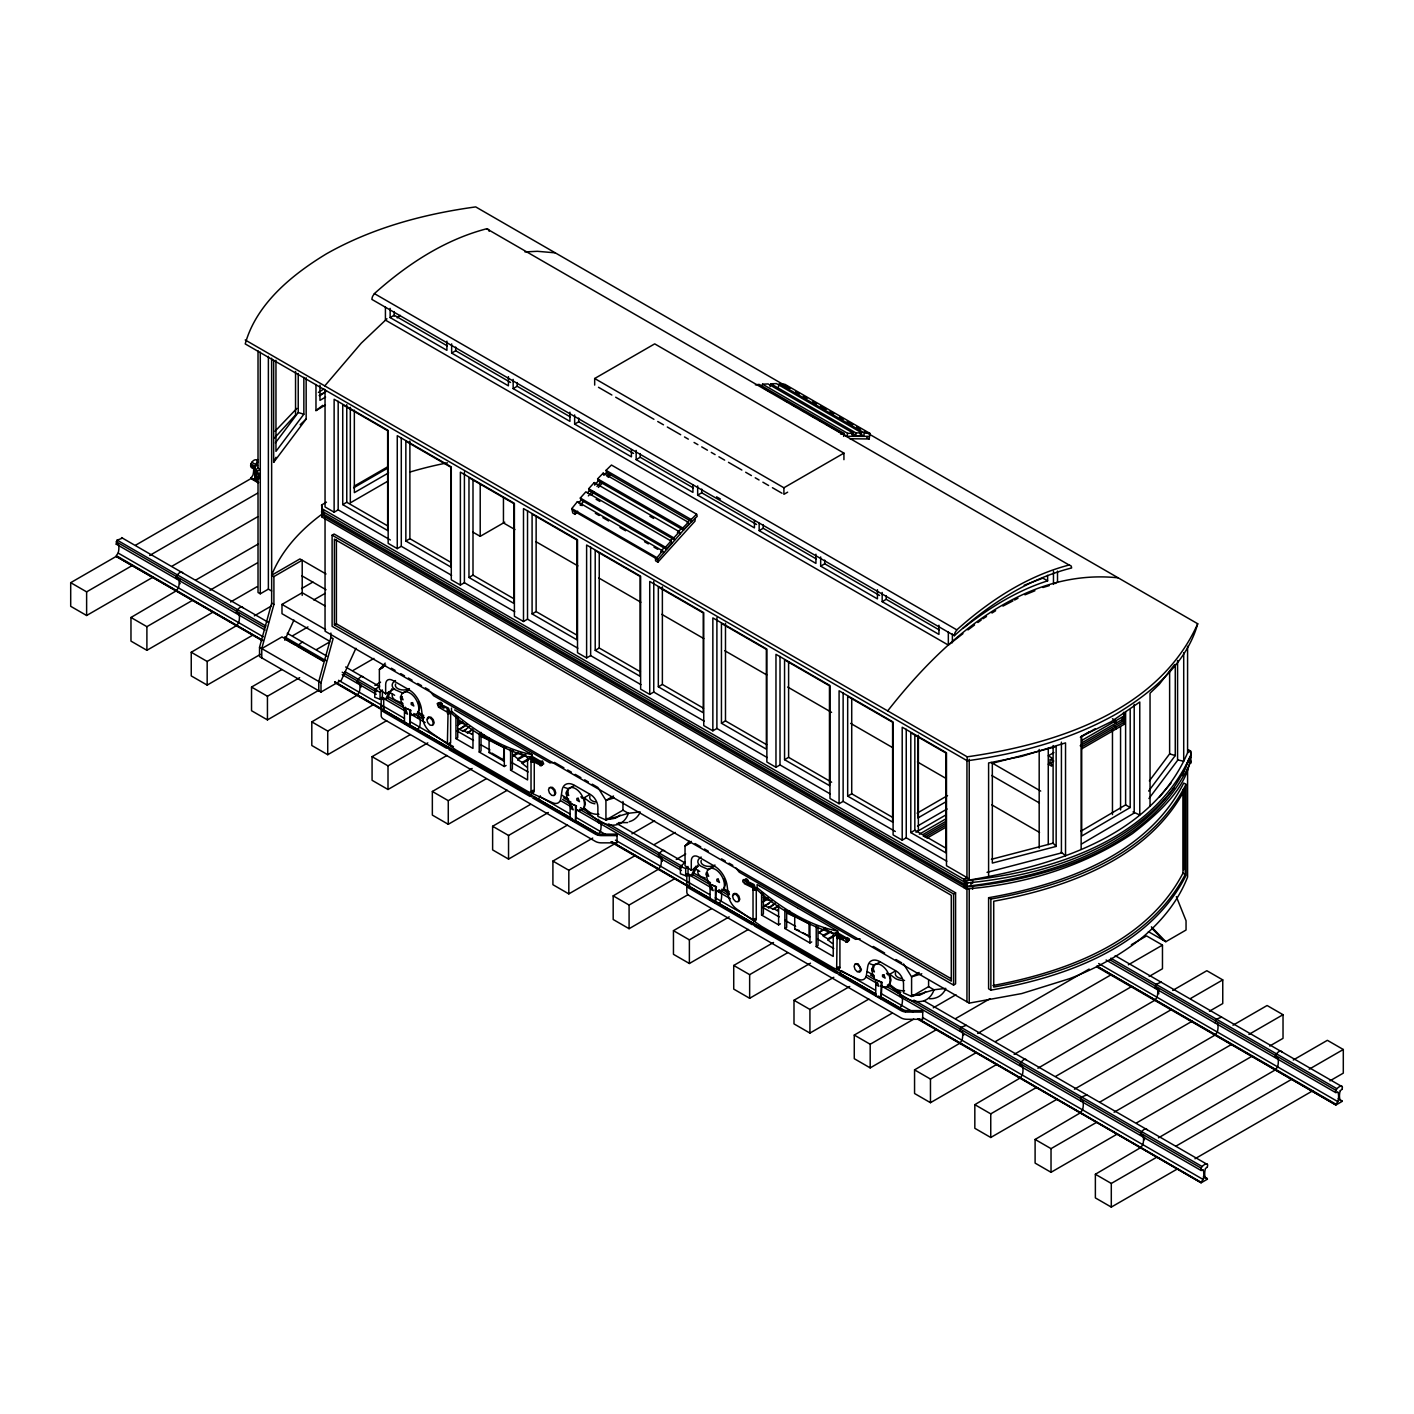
<?xml version="1.0" encoding="UTF-8"?>
<svg xmlns="http://www.w3.org/2000/svg" width="1414" height="1414" viewBox="0 0 1414 1414"><rect width="100%" height="100%" fill="white"/><g stroke="black" fill="none" stroke-linecap="round" stroke-linejoin="round"><path stroke-width="1.5" d="M265.107 630.114L116.195 544.125L116.885 540.289L122.452 538.115M254.838 468.564C245.824 468.688 253.513 457.005 257.207 460.31M1202.961 1169.926C1195.555 1170.898 1209.571 1158.225 1207.397 1166.886M1337.715 1092.121C1330.344 1093.128 1344.272 1080.437 1342.169 1089.027M843.628 436.413L844.282 433.55L759.124 384.378L755.412 384.855M1205.382 1168.724L1205.205 1169.431A17.039 9.845 -60 0 0 1205.435 1178.109L1207.309 1178.516M1340.154 1090.919L1339.977 1091.626A17.039 9.845 -60 0 0 1340.207 1100.304L1342.063 1100.711M761.757 387.083L762.517 384.201L768.067 383.936L853.225 433.091L852.465 435.972M853.225 433.091L847.675 433.373L846.915 436.237L843.115 434.063M567.438 793.289L568.64 788.818L574.349 785.512M873.481 968.254L874.276 965.267L879.985 961.98M770.082 386.676L770.86 383.795L776.427 383.601L861.586 432.772L860.808 435.636L855.24 435.83L851.458 433.656M855.24 435.83L856.018 432.967L861.586 432.772M355.921 648.266L341.216 680.399L320.996 692.065L259.54 656.591L259.54 647.294L271.665 603.142L271.629 358.202M261.767 657.881L261.767 648.584L273.909 604.432L273.909 576.576L302.207 560.227L302.207 595.418M330.894 633.048L330.894 637.343L318.769 681.495L318.769 690.774M320.996 692.065L320.996 682.785L333.121 638.633L330.894 637.343M778.425 386.711L779.344 383.848L784.911 384.308L870.07 433.479L869.15 438.976L849.867 438.729M870.07 433.479L864.502 433.002L863.583 435.883L859.8 433.691M598.582 819.36L598.405 822.577M176.52 590.522L178.429 587.871A17.039 9.845 -60 0 0 178.659 578.927M258.497 482.457L251.003 477.914L252.912 475.263A17.039 9.845 -60 0 0 253.141 466.32L252.982 465.86M236.792 625.324L238.701 622.655A17.039 9.845 -60 0 0 239.107 614.401M357.335 694.91L359.262 692.259A17.039 9.845 -60 0 0 359.669 684.005M417.607 729.712L419.534 727.061A17.039 9.845 -60 0 0 419.94 718.807M538.168 799.317L540.077 796.665A17.039 9.845 -60 0 0 540.307 795.764M598.44 834.119L600.349 831.45A17.039 9.845 -60 0 0 600.579 822.524L600.42 822.064M658.712 868.903L660.638 866.252A17.039 9.845 -60 0 0 660.851 857.326M718.984 903.705L720.91 901.054A17.039 9.845 -60 0 0 721.317 892.8M899.817 1008.111L901.725 1005.46A17.039 9.845 -60 0 0 901.955 996.516L901.796 996.057M960.088 1042.913L961.997 1040.262A17.039 9.845 -60 0 0 962.227 1031.319M1020.36 1077.715L1022.287 1075.047A17.039 9.845 -60 0 0 1022.693 1066.792M1080.649 1112.5L1082.558 1109.849A17.039 9.845 -60 0 0 1082.788 1100.905M1155.132 999.91L1157.041 997.241A17.039 9.845 -60 0 0 1157.447 988.987M1140.921 1147.302L1142.83 1144.651A17.039 9.845 -60 0 0 1143.237 1136.396M1215.404 1034.695L1217.313 1032.043A17.039 9.845 -60 0 0 1217.542 1023.1M1201.193 1182.104L1203.102 1179.453A17.039 9.845 -60 0 0 1203.332 1170.509L1203.173 1170.067M1275.675 1069.497L1277.602 1066.845A17.039 9.845 -60 0 0 1278.009 1058.591M427.753 719.054L428.689 716.986L430.97 717.198L433.232 719.602L434.169 722.766L433.232 724.834M554.836 795.057L555.773 792.971L554.836 789.807L552.574 787.421L550.311 787.191M733.389 895.522L734.326 893.436L736.606 893.666L738.868 896.052L739.805 899.216L738.868 901.301M284.744 640.171L293.935 620.092M260.282 477.914L257.26 479.664L254.98 478.356L254.608 472.665L254.98 476.394L257.26 477.702L258.762 476.818L258.762 472.877L257.26 473.761L254.98 472.435L254.608 468.723L257.702 459.515M254.608 468.723L257.702 461.971M273.662 360.27L273.662 462.343L275.977 457.288M1187.583 646.251L1187.583 752.796C1150.766 838.502 1049.807 866.446 966.186 880.604L966.186 883.061C1042.613 875.814 1125.102 849.991 1174.451 787.527M1188.343 749.72L1190.606 751.046L1190.995 754.758C1153.347 840.004 1051.857 872.067 966.186 880.604L322.003 508.687L321.632 504.957L326.475 502.164M1182.21 775.614L1189.103 758.311M1190.995 754.758C1157.659 843.009 1053.571 876.026 967.706 886.136L323.523 514.201L323.329 512.345M1190.995 761.156C1153.347 846.403 1051.857 878.465 966.186 887.002L322.003 515.085L321.632 511.355L322.003 517.047L966.186 888.964C1024.743 884.351 1083.531 866.464 1132.596 833.518C1156.475 814.941 1186.947 788.977 1190.606 757.427L1190.995 763.118M1185.993 784.363C1149.653 856.248 1065.449 885.977 990.878 899.039L988.598 897.713L988.598 988.828L990.878 990.136C1065.449 977.092 1149.653 947.345 1185.993 875.478L1185.993 784.363L1183.712 783.056C1147.373 854.94 1063.169 884.669 988.598 897.713M1182.952 789.525L1182.952 873.18C1146.754 942.608 1065.555 971.984 992.946 985.54M1185.232 874.488C1148.734 944.358 1066.845 973.751 993.724 987.078L993.724 901.231C1066.845 887.886 1148.734 858.51 1185.232 788.641L1185.232 874.488L1182.952 873.18M447.39 743.234L448.079 711.649M448.326 711.808L448.768 712.709M449.917 712.037L447.743 713.416L449.935 713.752L449.352 712.479M447.814 712.532L450.624 712.974L447.39 713.469M450.271 742.792L448.097 744.153L449.67 744.4L449.245 743.481M531.717 759.937L532.3 761.209L533.909 760.272M531.028 761.757L534.262 761.262L534.262 791.027L532.212 792.211L531.028 791.522L531.028 761.757L533.078 760.573M531.717 760.979L532.3 762.252M533.325 760.856L532.884 759.954M531.028 791.522L533.078 790.338M531.381 791.469L532.99 790.532M531.982 791.911L533.325 792.688L532.884 791.769M755.076 918.499L753.026 919.701L753.026 889.936L753.715 888.116L755.924 888.452L753.379 888.84M753.715 889.141L755.571 890.219L754.988 888.946M755.571 888.505L753.733 888.787L754.899 888.116M753.45 888.999L756.278 889.424L753.026 889.936M753.98 920.09L754.404 921.009M755.323 920.868L754.899 919.948M837.353 936.404L837.954 937.676L839.562 936.74M839.474 968.413L836.664 967.989L837.106 937.288M837.618 936.545L839.209 936.793M837.353 937.429L837.954 938.702L839.562 937.782M836.664 967.989L837.106 967.052M837.353 968.236L839.209 969.297L839.916 967.476L839.916 937.712L836.664 938.224M837.618 968.378L838.962 969.156M839.562 967.529L837.954 968.466M864.378 431.305L1197.711 623.751C1186.593 663.802 1151.014 692.948 1116.459 713.858C1070.681 739.805 1019.087 753.697 967.211 760.767L245.223 343.92C256.341 303.869 291.92 274.723 326.457 253.813C372.236 227.866 423.829 213.991 475.705 206.904L789.949 388.337M1197.711 623.751C1158.349 711.578 1055.339 744.188 967.211 756.826L245.223 339.979M379.535 685.808L374.763 690.067L374.763 697.314L380.066 699.294L380.066 692.065L382.381 689.997L382.381 697.226L385.651 699.117L389.239 691.658M391.925 688.759L387.436 698.109L385.651 699.152M688.035 868.267L688.035 873.693L691.287 875.584L695.776 866.252M697.562 865.209L693.09 874.577L691.287 875.602M900.046 993.194L899.781 996.57L901.513 995.951M1174.592 664.58L1159.268 684.341L1150.042 693.178L1150.042 806.121M118.564 544.797A17.039 9.845 -60 0 1 118.157 553.068L116.284 555.614L263.128 640.63L116.195 556.409L261.908 640.524M1337.944 1092.262L1338.104 1092.704A17.039 9.845 -60 0 1 1337.874 1101.647L1336 1104.21L1096.787 966.098L1335.912 1104.988L1342.169 1101.382L1338.263 1098.519M275.394 442.918L298.23 412.517L298.23 373.455M303.851 377.326L303.851 414.214L275.96 451.384L275.96 360.27M273.662 462.343L306.166 419.021L306.166 377.75M1149.352 780.899L1169.625 753.874L1169.625 671.42M1148.645 791.062L1175.264 755.571L1175.264 664.456M1148.963 798.503L1177.579 760.379L1177.579 660.479M324.76 385.898L361.242 343.178L386.959 318.769M577.672 511.179L575.109 514.36L572.741 512.982L571.822 508.563L577.389 501.652L662.547 550.824L663.466 552.627M579.139 502.447L581.684 499.283M580.217 505.399L584.053 500.644M660.656 551.831L664.474 547.077M655.548 558.159L655.548 560.792L657.899 562.153L656.98 557.717L662.547 550.824M657.899 562.153L695.034 521.112L695.034 518.496M887.674 710.906C942.555 640.842 1022.41 567.721 1118.156 577.831M275.058 431.235L296.887 408.381M274.546 437.933L295.544 414.903L295.544 371.458M1159.268 797.284L1171.039 783.091M489.138 231.277A6.593 3.8 -60 0 0 488.431 229.457L486.681 228.768C444.261 239.814 406.755 264.648 374.392 293.599L372.642 296.321A6.54 3.782 -60 0 0 371.917 299.432L954.344 635.699C988.015 605.263 1027.13 579.157 1071.6 567.986A6.593 3.8 -60 0 0 1070.875 565.724L1069.108 565.017C1026.688 576.081 989.181 600.897 956.818 629.866L955.069 632.588A6.54 3.782 -60 0 0 954.344 635.699M580.306 498.046L585.873 491.825L671.031 540.979L671.809 542.958L666.241 549.18L581.083 500.026L580.306 498.046L665.464 547.218L666.241 549.18M665.464 547.218L671.031 540.979M385.191 663.113L379.376 669.564L379.376 689.219L385.651 693.867L394.612 688.706M689.378 841.189L685.03 846.032L685.03 865.686L691.287 870.335L698.463 866.199M588.666 488.731L673.824 537.886L674.584 539.883L589.426 490.729L588.666 488.731L594.234 482.581L679.392 531.752L680.152 533.75M587.411 492.956L590.274 489.792M594.569 485.037L598.864 480.3M588.348 495.89L592.643 491.153M596.938 486.416L601.215 481.661M591.211 495.36L594.074 492.196M598.369 487.459L602.647 482.704M670.201 540.749L673.064 537.585M677.359 532.848L681.654 528.094M673.824 537.886L679.392 531.752M597.609 478.851L603.177 473.142L688.335 522.314L688.989 524.417L683.439 530.109L598.281 480.954L597.609 478.851L682.768 528.005L683.439 530.109M682.768 528.005L688.335 522.314M606.023 470.367L691.181 519.521L691.764 521.695L606.606 472.523L606.023 470.367L611.449 465.029L696.607 514.201L697.208 516.357L685.454 527.882L657.899 559.537L572.741 510.366M604.397 474.697L607.136 472.011M606.765 476.058L609.505 473.372M608.126 477.349L610.866 474.662M687.186 522.491L689.926 519.804M691.181 519.521L696.607 514.201M300.175 424.748L306.166 419.021M1207.238 1167.151L1205.541 1168.441M1342.045 1089.31L1340.313 1090.636M380.066 699.294L382.381 697.226M688.035 873.693L685.702 875.761L680.399 873.764L680.399 866.535L685.189 862.275M685.702 875.761L685.702 868.514L688.035 866.446M397.193 317.903L400.18 315.322M385.421 306.962L385.421 320.094L948.334 645.084L962.952 633.649M315.976 384.52L315.976 410.59L322.763 405.305M962.952 628.399C988.492 608.391 1016.525 590.752 1047.615 580.854L1047.615 575.339M967.936 629.937L974.564 624.988M977.887 622.514L981.21 620.039M385.651 664.916L379.376 669.564L383.159 667.39M691.287 841.383L685.03 846.032L690.686 842.762M318.415 392.42L323.841 388.974M320.024 395.549L323.647 393.233M982.871 618.802L986.512 616.504M991.974 613.04L995.633 610.724M319.122 395.549L326.581 391.165M325.573 397.069L319.971 400.356L319.971 385.174M315.976 410.59L325.379 405.058M1089.169 731.833L1081.71 736.217L1081.71 836.028L1130.193 807.518L1130.193 709.881M1080.862 831.22L1125.615 804.902L1125.615 711.613M1081.498 844.034L1134.205 813.032L1134.205 704.437M390.14 308.376L390.14 317.567L394.188 315.234L447.178 345.829M451.649 343.885L451.649 353.076L455.697 350.743L510.578 382.434M254.608 466.267L254.98 469.996L257.26 471.304L260.282 469.554L258.02 468.246L254.98 469.996L254.98 472.435L256.5 471.569L256.5 475.511L258.762 476.818M153.172 577.071L86.625 615.497L70.7 606.306L70.7 582.674L116.195 556.409M135.673 545.15L250.95 478.604L258.037 482.687M70.7 582.674L86.625 591.865L132.121 565.6M149.707 555.437L257.436 493.239M172.19 566.095L257.772 516.693M513.158 379.394L513.158 388.585L517.188 386.252L570.178 416.847M354.26 486.116L388.249 466.496M353.606 487.812L387.843 468.052M213.461 611.873L146.897 650.299L130.972 641.108L130.972 617.476L176.467 590.716M195.945 579.952L258.32 543.948M388.585 472.877L354.348 492.638L354.348 410.184M342.736 504.604L387.648 530.533L387.648 430.722L342.736 404.793L342.736 504.604L346.766 502.27L387.949 526.043M325.043 389.522L325.043 506.937L334.128 512.186L338.176 509.853L390.335 539.971M387.242 481.52L350.318 502.854L350.318 407.285M130.972 617.476L146.897 626.667L192.392 600.402M209.979 590.239L257.224 562.966M594.675 385.085L594.675 378.51L654.7 343.867L843.928 453.116L843.928 459.674M332.113 535.181L334.128 534.015L955.581 892.8L955.581 983.914L953.566 985.081L332.113 626.296L332.113 535.181L953.566 893.966L955.581 892.8M230.57 601.993L257.189 586.616M258.02 478.798L258.02 592.501L260.282 593.809L268.377 589.143L271.629 591.017M574.65 414.903L574.65 424.094L578.697 421.761L633.578 453.434M260.423 654.364L207.169 685.101L191.244 675.91L191.244 652.261L236.739 625.501M254.343 615.85L271.347 606.023M301.589 588.56L312.918 582.02M329.48 641.125L281.987 613.694L281.987 604.414L302.207 592.731L325.008 605.899M405.853 541.032L450.766 566.979L450.766 467.168L405.853 441.239L405.853 541.032L409.883 538.699L451.066 562.472M334.128 512.186L334.128 399.243L388.161 430.439L388.161 543.365L397.263 548.632L401.293 546.299L451.596 575.321M191.244 652.261L207.169 661.452L252.664 635.204M313.731 599.943L325.061 593.403M261.767 648.584L281.987 636.919L323.788 661.045M292.751 635.699L307.952 626.915M472.93 532.159L480.212 536.348L504.763 522.19M334.393 624.97L951.286 981.139L951.286 895.292L334.393 539.123L334.393 624.97L336.408 623.804L951.392 978.859M636.159 450.412L636.159 459.603L640.206 457.27L693.196 487.865M318.786 690.262L267.44 719.903L251.533 710.712L251.533 687.063L281.846 669.564M316.506 649.556L329.727 641.921M468.971 577.478L513.883 603.407L513.883 503.614L468.971 477.667L468.971 577.478L473.001 575.144L514.183 598.917M251.533 687.063L267.44 696.254L299.662 677.659M397.263 548.632L397.263 435.689L451.278 466.885L451.278 579.811L460.381 585.06L464.411 582.727L514.714 611.767M353.023 670.483L373.932 658.411M697.668 485.921L697.668 495.112L701.715 492.779L756.578 524.453M386.676 720.663L327.73 754.705L311.805 745.496L311.805 721.865L357.3 695.105M374.887 685.437L380.56 682.167M311.805 721.865L327.73 731.056L373.208 704.791M532.088 613.923L577 639.853L577 540.06L532.088 514.113L532.088 613.923L536.136 611.59L577.301 635.363M460.381 585.06L460.381 472.135L514.396 503.313L514.396 616.257L523.498 621.506L527.528 619.173L577.831 648.213M408.681 689.873L402.972 693.16L395.496 689.891A11.4 6.575 0 0 1 395.496 680.576M594.675 378.51L783.904 487.777L843.928 453.116M404.457 707.725L410.732 710.305L409.83 726.513L404.457 723.42L404.457 707.725L410.732 710.305M787.651 492.178L783.904 494.334L783.904 487.777M404.457 723.42L405.358 722.908L530.586 795.163L410.131 725.276M442.158 703.783L440.638 706.222L442.158 703.783L440.991 702.334L439.825 702.44L439.825 703.995M440.638 704.667L439.471 703.218L437.191 703.553L438.57 707.141L440.85 706.487L443.943 708.273M759.159 523.268L759.159 530.621L763.207 528.288L816.196 558.884M438.57 707.141L447.531 712.303L449.811 711.666L448.432 708.096L438.075 703.041M446.948 755.465L388.002 789.489L372.076 780.298L372.076 756.667L409.989 734.785M458.631 723.597L462.219 721.529M457.376 725.364L462.219 722.572L465.206 724.286M372.076 756.667L388.002 765.858L427.806 742.88M458.631 729.801L466.691 724.109M595.206 650.369L640.118 676.299L640.118 576.488L595.206 550.559L595.206 650.369L599.253 648.019L640.418 671.809M460.239 728.864L466.691 725.152M523.498 621.506L523.498 508.58L577.513 539.759L577.513 652.702L586.616 657.952L590.645 655.619L640.949 684.659M466.337 729.5L463.103 731.356L469.554 726.602M455.944 715.837L455.944 738.585L457.729 737.56L457.729 716.88M470.809 731.038L467.592 732.912L472.417 729.076M484.242 734.661L481.025 736.517L489.969 740.653M506.088 746.857L504.303 747.9L479.222 733.424L479.222 752.036L481.025 750.993L481.025 732.381M489.085 738.073L489.085 752.548L489.969 752.036M504.303 760.308L503.402 760.82L504.303 745.832M820.668 556.939L820.668 566.13L824.716 563.797L879.596 595.471M507.219 790.267L448.273 824.291L432.348 815.1L432.348 791.469L472.152 768.491M510.401 751.612L513.618 749.756M518.09 752.336L513.264 755.129L517.736 758.752L525.796 754.104M513.264 756.172L518.09 753.379M479.222 752.036L504.303 766.512L506.088 765.469M517.736 758.752L517.736 759.795L525.796 755.129M432.348 791.469L448.273 800.66L486.186 778.778M517.736 759.795L522.208 762.376L528.659 758.646M510.578 749.455L510.578 770.135L512.363 769.092L512.363 750.481M522.208 762.376L522.208 763.401L528.659 759.689M658.323 686.797L703.235 712.744L703.235 612.934L658.323 587.004L658.323 686.797L662.371 684.464L703.536 708.237M531.169 760.591L541.509 765.646L540.13 762.058L529.773 757.02L529.773 758.876L532.406 761.015M586.616 657.952L586.616 545.009L640.63 576.205L640.63 689.131L649.733 694.398L653.763 692.047L704.066 721.087M539.848 761.952L542.534 760.962L543.701 763.967L541.014 764.956L542.181 764.85L541.014 761.846L539.848 761.952L539.848 763.507M540.13 765.769L542.41 765.115L541.014 761.545L532.071 756.384L530.674 756.508L530.674 758.346M567.491 825.051L508.545 859.093L492.62 849.902L492.62 826.271L530.533 804.372M882.177 592.448L882.177 601.639L886.225 599.306L939.196 629.902M492.62 826.271L508.545 835.462L548.349 812.484M570.125 803.382L576.382 805.962L575.498 822.17L570.125 819.059L570.125 803.382L576.382 805.962M598.9 814.323A11.4 6.575 0 0 1 589.815 812.414L584.141 808.101L585.343 803.629L584.141 797.761L589.85 794.474M721.44 723.243L766.353 749.173L766.353 649.38L721.44 623.433L721.44 723.243L725.488 720.91L766.653 744.683M649.733 694.398L649.733 581.454L703.748 612.633L703.748 725.576L712.85 730.826L716.898 728.493L767.183 757.533M570.125 819.059L571.009 818.547L598.387 834.808L578.061 823.072M613.499 796.011L605.934 800.377L605.934 820.014L628.329 813.297L640.188 811.936M585.078 809.002A43.604 25.169 60 0 0 628.382 813.297L622.955 810.204L605.934 820.014L597.875 816.408L597.875 807.094A10.128 5.85 60 0 0 590.716 794.686L574.597 785.389A17.816 10.287 60 0 0 562.047 790.391L560.828 798.468A13.221 7.636 60 0 1 552.574 802.728L527.581 791.327L455.944 749.968L430.97 732.523A13.221 7.636 60 0 1 422.698 718.719L421.478 709.227A17.816 10.287 60 0 0 408.929 689.732L392.809 680.434A10.128 5.85 60 0 0 385.651 684.57L385.651 693.867M635.381 855.47L568.817 893.895L552.909 884.704L552.909 861.073L592.713 838.078M1054.809 583.611L1057.513 582.055L1057.513 571.115M552.909 861.073L568.817 870.264L614.312 843.999M631.899 833.836L654.594 820.739M784.558 759.689L829.47 785.618L829.47 685.808L784.558 659.878L784.558 759.689L788.605 757.356L831.644 782.207M712.85 730.826L712.85 617.9L766.865 649.079L766.865 762.022L775.968 767.272L780.015 764.939L830.301 793.979M654.399 844.494L675.309 832.404M688.052 894.655L629.089 928.698L613.181 919.507L613.181 895.857L658.659 869.097M676.263 859.447L685.702 853.985M613.181 895.857L629.089 905.048L674.584 878.783M714.317 866.322L708.608 869.628L701.15 866.34A11.4 6.575 0 0 1 701.15 857.043M847.675 796.117L892.605 822.064L892.605 722.254L847.675 696.324L847.675 796.117L851.723 793.784L892.906 817.557M775.968 767.272L775.968 654.328L829.983 685.525L829.983 798.468L839.085 803.718L843.133 801.385L895.292 831.485M710.093 884.192L716.368 886.772L715.466 902.98L710.093 899.87L710.093 884.192L716.368 886.772M745.461 880.445L745.461 878.907L746.627 878.801L747.794 880.25L746.274 881.116L743.941 879.773M744.206 883.591L754.563 888.646L753.167 885.058L742.827 880.021L742.827 881.876L745.107 883.078M748.324 929.458L689.378 963.5L673.453 954.309L673.453 930.659L711.366 908.778M753.167 888.77L755.447 888.116L754.069 884.545L743.729 879.508M673.453 930.659L689.378 939.85L729.182 916.873M764.267 900.064L767.855 897.996M763.012 901.814L767.855 899.021L770.842 900.753M917.12 813.156L947.539 795.587M769.11 903.475L764.267 906.268L772.327 900.577M946.39 801.508L917.863 817.981L917.863 735.527M764.267 905.225L768.756 907.806L775.19 903.051M768.756 907.806L773.582 905.013M761.58 892.305L761.58 915.052L763.383 914.01L763.383 893.33M768.756 906.781L773.228 909.361L778.071 905.543M773.228 909.361L778.071 906.568M917.527 826.059L947.062 809.002M910.793 832.563L945.984 852.872L945.984 753.079L910.793 732.77L910.793 832.563L914.84 830.23L946.319 848.4M839.085 803.718L839.085 690.774L893.1 721.971L893.1 834.896L902.203 840.146L906.25 837.813L946.832 861.25M915.954 832.21L946.16 814.782M1053.943 752.548L1048.269 755.818L1051.68 757.78L1051.68 760.255L1049.983 759.265L1049.983 763.207L1051.68 764.179L1051.68 766.158L1048.269 764.179M1080.367 737.295L1095.143 728.758M919.365 834.189L945.789 818.918M1081.904 740.353L1123.971 716.05L1123.582 712.338L1123.971 718.506L1081.904 742.81M789.878 911.129L786.661 912.984L795.622 917.12M923.148 834.454L945.789 821.375M923.324 836.328L945.984 823.248M1049.983 763.207L1053.766 761.015M1080.19 745.761L1122.256 721.476L1122.256 717.534M925.021 837.318L945.789 825.316M1081.904 746.751L1123.971 722.448L1123.582 718.736L1123.971 724.428L1081.904 748.713M926.912 838.184L945.789 827.296M761.58 915.052L778.601 924.88L780.387 923.837M811.742 941.936L809.939 942.961L809.939 924.349L784.876 909.874L784.876 928.485L786.661 927.46L786.661 910.916M794.721 914.54L794.721 929.016L799.193 930.553M810.505 963.164L749.65 998.284L733.725 989.093L733.725 965.462L773.529 942.484M794.721 929.016L809.939 936.757L802.781 932.621M825.352 927.867L818.9 932.621L823.372 935.22L829.824 931.49M818.9 932.621L825.352 928.91M733.725 965.462L749.65 974.653L787.563 952.771M823.372 935.22L823.372 936.245L831.432 931.596M823.372 936.245L827.862 938.825L834.295 935.114M816.214 925.905L816.214 946.585L817.999 945.559L817.999 926.948M827.862 938.825L827.862 939.868L834.295 936.139M836.805 937.058L847.145 942.095L845.766 938.525L835.427 933.47L835.427 935.326L837.707 936.545M845.766 942.219L848.047 941.583L846.668 938.012L837.707 932.833L836.31 932.957L836.31 934.813M966.946 877.546L963.924 879.296L963.924 881.753L965.444 880.869L963.924 887.656M1187.583 752.796L1190.606 751.046L1190.995 757.215M868.868 999.062L809.922 1033.086L793.996 1023.895L793.996 1000.264L833.8 977.286M793.996 1000.264L809.922 1009.455L849.726 986.477M875.761 979.831L882.036 982.412L881.134 998.62L875.761 995.527L875.761 979.831L882.036 982.412M904.536 990.772A11.4 6.575 0 0 1 895.469 988.881L889.777 984.568L890.979 980.096L889.777 974.228L895.486 970.923M919.135 972.461L911.588 976.827L911.588 996.481L933.982 989.765L945.825 988.404M933.982 989.765L928.591 986.654L911.588 996.481L903.528 992.858L903.528 983.561A10.128 5.85 60 0 0 896.352 971.153L880.233 961.838A17.816 10.287 60 0 0 867.683 966.84L866.464 974.935A13.221 7.636 60 0 1 858.21 979.195L833.235 967.795L761.58 926.417L736.606 908.99A13.221 7.636 60 0 1 728.351 895.186L727.132 885.694A17.816 10.287 60 0 0 714.583 866.199L698.463 856.884A10.128 5.85 60 0 0 691.287 861.02L691.287 870.335M936.757 1029.463L870.193 1067.888L854.268 1058.697L854.268 1035.066L892.181 1013.166M854.268 1035.066L870.193 1044.257L913.798 1019.087M933.275 1007.829L955.952 994.731M955.776 1018.487L989.994 998.726M997.029 1064.265L930.465 1102.69L914.558 1093.499L914.558 1069.868L960.035 1043.108M977.64 1033.44L1089.134 969.067M1131.394 944.676L1146.56 935.909L1162.467 945.1L1162.467 968.749L1149.158 976.438M1148.398 931.649L1165.825 941.706L1186.046 930.023L1186.046 920.744L1176.342 896.635M914.558 1069.868L930.465 1079.059L975.96 1052.794M995.456 1041.535L1110.732 974.988M1128.354 964.808L1162.467 945.1M1014.138 1054.384L1132.048 986.318M1057.301 1099.067L990.754 1137.492L974.829 1128.301L974.829 1104.652L1020.325 1077.91M1037.911 1068.242L1155.079 1000.105M1172.719 990.419L1206.831 970.711L1222.756 979.902L1222.756 1003.551L1209.43 1011.222M974.829 1104.652L990.754 1113.861L1036.232 1087.596M1055.728 1076.337L1171.004 1009.79M1190.535 998.514L1222.756 979.902M1074.428 1089.187L1192.32 1021.12M1117.573 1133.869L1051.026 1172.294L1035.101 1163.103L1035.101 1139.454L1080.596 1112.694M1100.074 1101.948L1215.351 1034.889M1232.99 1025.221L1267.103 1005.513L1283.028 1014.704L1283.028 1038.353L1269.719 1046.024M1035.101 1139.454L1051.026 1148.645L1096.522 1122.38M1114.108 1112.235L1231.276 1044.575M1248.916 1034.412L1283.028 1014.704M1136.591 1122.893L1252.592 1055.905M1177.862 1168.671L1111.298 1207.096L1095.373 1197.905L1095.373 1174.256L1140.868 1147.496M1158.455 1137.846L1275.64 1069.691M1293.262 1060.005L1327.375 1040.315L1343.3 1049.506L1343.3 1073.138L1329.991 1080.826M1095.373 1174.256L1111.298 1183.447L1156.793 1157.182M1176.271 1145.941L1291.548 1079.377M1309.187 1069.196L1343.3 1049.506M1194.971 1158.773L1312.881 1090.707M917.545 1019.052L1201.14 1182.793L1207.397 1179.188L1203.491 1176.324M1002.915 606.111L1012.954 600.879M1014.616 600.013L1017.956 598.263M1024.213 585.219L1042.878 578.132L1047.615 580.854M1024.973 594.834L1034.924 590.769M251.056 466.408L252.717 465.754M116.284 544.213L117.945 543.559M178.217 578.361C172.384 579.97 180.656 568.835 182.724 572.917M238.489 613.163C232.691 614.471 240.946 603.866 242.996 607.72M359.05 682.75C353.2 684.411 361.471 673.205 363.539 677.306M419.322 717.552L417.572 718.135L418.509 714.105L424.147 717.358M598.493 822.595L600.137 821.958M660.426 856.76C654.576 858.386 662.848 847.216 664.916 851.316M719.054 892.199L720.698 891.562M1156.899 987.732L1155.132 988.404M1022.075 1065.555C1016.224 1067.199 1024.496 1056.011 1026.564 1060.111M1277.443 1057.336C1271.504 1059.068 1279.794 1047.774 1281.879 1051.91M1142.618 1135.159C1136.785 1136.768 1145.057 1125.615 1147.125 1129.715M614.083 797.938L605.934 800.377L597.875 787.457L592.219 784.169M921.769 973.786L911.588 976.827L903.528 963.906M1042.896 587.499L1049.241 585.626M991.426 859.305L1053.112 843.186L1056.152 846.42L992.328 863.088L992.328 763.295L1056.152 746.61L1056.152 846.42M987.043 872.35L1061.419 852.925L1061.419 742.156M448.574 743.923L450.2 743.676M754.21 920.373L756.278 919.188L756.278 889.424M325.043 517.489L325.043 631.192L969.226 1003.109L1021.721 993.565L1069.497 978.7A276.737 159.764 0 0 0 1145.287 934.937C1163.439 919.047 1178.816 899.675 1187.583 877.051L1187.583 767.714M840.57 434.027L844.282 433.55M552.962 762.553L549.975 762.888L433.568 695.688L430.21 691.411M860.083 938.825L855.611 939.356L739.204 872.138L735.846 867.878M718.948 892.181L718.948 889.724L728.351 895.168M1215.368 1023.17L1215.934 1019.388L1221.608 1017.108M1080.596 1100.976L1081.162 1097.193L1086.853 1094.913M447.531 712.303L448.91 712.179L447.531 708.608L438.57 703.43M848.188 940.522L849.337 940.434L849.337 938.878L847.021 937.535L845.501 938.401L847.817 939.744L847.817 941.3L846.668 941.406M524.965 251.922L537.373 251.303L555.242 252.841M851.635 434.522L855.77 434.328M845.731 436.307L869.15 436.343M618.395 822.665L627.692 822.577M381.179 706.664L383.707 706.664M451.473 708.096L451.473 713.257A226.558 130.795 0 0 0 526.697 756.684L532.071 756.684L532.071 754.616C502.129 748.854 474.768 730.649 451.473 711.189M617.052 835.603L601.427 835.603A8.555 4.949 0 0 1 595.382 834.154L532.512 797.867M759.795 886.101L757.109 884.545L757.109 889.724A226.558 130.795 0 0 0 832.333 933.152L837.707 933.152L837.707 931.084C807.765 925.322 780.404 907.116 757.109 887.656M922.706 1012.071L907.063 1012.071A8.555 4.949 0 0 1 901.018 1010.621L838.149 974.317M855.947 963.659L858.21 963.871L861.426 969.438L860.472 971.506L858.21 971.277M1177.827 759.954L1183.712 761.227L1183.712 652.632M298.23 412.517L303.851 414.214M1169.625 753.874L1175.264 755.571M564.451 787.439L568.64 788.818M870.105 963.888L874.276 965.267M705.374 878.094L701.15 876.68A11.4 6.575 0 0 1 698.198 870.335M374.763 690.067L380.066 692.065M680.399 866.535L685.702 868.514M1133.003 811.936L1139.772 814.959L1139.772 702.016L1111.104 721.759L1081.144 736.5L1081.144 849.425M1125.615 804.902L1130.193 807.518M795.675 391.643L799.493 393.852M803.311 396.044L807.129 398.253M812.856 401.558L816.673 403.768M820.491 405.959L826.218 409.265M830.036 411.474L833.836 413.683M839.562 416.989L843.38 419.18M847.198 421.39L852.925 424.695M856.743 426.904L860.56 429.096M779.344 383.848L864.502 433.002M866.782 437.615L869.15 438.976M770.86 383.795L856.018 432.967M762.517 384.201L847.675 433.373M763.648 388.178L771.213 392.544M784.452 400.197L788.234 402.371M792.034 404.563L795.817 406.737M801.491 410.025L805.273 412.216M809.055 414.39L814.729 417.678M818.529 419.852L822.312 422.044M826.094 424.235L839.333 431.871M486.681 228.768L1069.108 565.017M598.493 387.295L611.873 395.019M615.691 397.21L653.922 419.286M657.74 421.496L663.484 424.801M667.302 427.01L680.682 434.734M684.517 436.944L688.335 439.153M694.062 442.458L697.897 444.668M701.715 446.877L707.442 450.2M711.277 452.392L715.095 454.601M718.913 456.81L724.657 460.133M728.475 462.325L741.855 470.049M745.673 472.258L751.417 475.581M755.235 477.791L759.053 479.982M762.888 482.192L768.615 485.515M772.433 487.706L781.995 493.239M1112.465 718.754L1115.876 720.733L1115.876 723.19L1114.179 722.201M374.392 293.599L956.818 629.866M1114.179 726.142L1115.876 727.114L1115.876 729.094M716.58 496.844L720.38 499.036M390.14 317.567L446.912 350.336L446.912 341.145M451.649 353.076L508.421 385.845L508.421 376.654M513.158 388.585L569.93 421.354L569.93 412.163M574.65 424.094L631.422 456.863L631.422 449.511M636.159 459.603L692.931 492.372L692.931 485.02M697.668 495.112L754.44 527.882L754.44 520.529M759.159 530.621L815.931 563.391L815.931 554.2M820.668 566.13L877.44 598.9L877.44 589.709M882.177 601.639L938.949 634.409L938.949 625.218M649.874 516.269L653.657 518.443M596.107 499.266L599.889 501.44M582.091 505.646L577.389 501.652M595.347 513.3L599.129 515.491M602.912 517.665L608.586 520.953M619.933 527.51L625.624 530.78M644.537 541.703L648.319 543.895M654.01 547.165L657.793 549.357M571.822 508.563L656.98 557.717M991.108 762.429L1040.704 791.08M991.709 775.473L1039.414 802.993M514.908 529.543L503.455 522.933L503.455 497.64M535.888 541.65L577.866 565.883M598.847 578.008L640.825 602.223M661.805 614.348L703.783 638.58M724.763 650.687L766.724 674.92M787.722 687.045L831.591 712.373M850.662 723.385L892.641 747.617M917.439 761.934L946.054 778.46M991.85 804.884L1039.537 832.422M1115.186 955.67L1342.169 1086.694M251.886 462.307L257.542 465.559M1110.821 958.197L1336.849 1088.692M250.95 463.916L254.732 466.09M1109.884 959.806L1335.912 1090.318M1106.101 960.018L1336.018 1092.792M321.632 504.957L322.003 511.143L966.186 883.061M1098.66 963.535L1337.874 1101.647M251.056 477.808L258.55 482.227M1096.575 966.805L1335.912 1104.988M326.015 573.978L299.927 558.919L271.629 575.268A268.678 155.116 0 0 1 323.17 513.3M301.801 575.763L326.015 589.744M271.665 575.286L273.909 576.576M281.987 604.414L325.68 629.637M391.325 668.186L395.089 670.377M400.763 673.647L404.528 675.821M408.31 677.995L412.093 680.187M417.749 683.457L421.531 685.631M425.314 687.805L429.078 689.997M554.447 762.376L563.886 767.82M567.668 770.011L571.45 772.185M575.215 774.359L580.889 777.629M584.671 779.821L588.436 781.995M695.069 843.557L700.725 846.827M704.508 849.001L708.29 851.193M721.511 858.828L725.276 861.002M729.058 863.176L732.841 865.368M873.304 946.461L884.634 953.001M895.963 959.54L901.637 962.81M271.665 603.142L273.909 604.432M454.601 709.899L491.542 731.232M491.984 731.48L528.924 752.814M529.384 753.061L532.071 754.616M760.237 886.366L797.178 907.682M797.637 907.947L834.56 929.263M835.02 929.528L837.707 931.084M533.449 759.954L539.635 763.525M746.504 882.955L752.672 886.525M839.085 936.404L843.734 939.09M449.352 711.454L449.935 712.727L447.743 712.391M520.016 752.831L527.581 757.197L527.581 779.945L510.578 770.135M823.779 928.203L833.235 933.664L833.235 956.412L816.214 946.585M503.402 746.345L504.303 746.857M809.939 923.324L809.055 922.812L809.055 937.288M457.729 721.016L462.219 723.597L462.219 722.572M763.383 897.466L767.855 900.064L767.855 899.021M584.141 797.761L589.815 802.074A11.4 6.575 0 0 0 594.923 803.788M889.777 974.228L895.469 978.541A11.4 6.575 0 0 0 904.536 980.432M467.592 731.869L472.064 734.449L472.064 733.424M522.208 763.401L526.697 767.024M773.228 908.336L777.7 910.916L777.7 909.874M827.862 939.868L832.333 943.491M463.103 730.313L467.592 732.912M458.631 728.776L463.103 731.356M457.005 730.932L473.496 740.441M480.813 744.683L489.969 749.968M511.638 762.464L528.111 771.991M762.641 907.399L779.132 916.908M784.629 920.072L795.622 926.417M817.274 938.931L833.747 948.441M121.516 537.567L268.43 622.407M287.272 633.278L326.828 656.114M345.652 666.984L379.571 686.568M388.974 691.994L394.63 695.264M616.893 823.584L684.712 862.734M694.115 868.178L699.771 871.431M923.925 1000.847L1207.397 1164.5M491.772 753.061L502.518 759.265M489.085 752.548L503.402 760.82M402.972 703.5L395.496 700.23A11.4 6.575 0 0 1 392.544 693.867M423.705 715.466L418.473 712.462L419.675 707.99L418.473 702.122M561.676 795.128L568.64 799.157M729.341 891.934L724.127 888.911L725.311 884.439L724.127 878.571M867.312 971.595L874.276 975.607M117.132 540.113L265.938 626.013M284.762 636.883L326.21 660.815M345.051 671.685L377.061 690.173M388.373 696.695L403.432 705.409M563.532 797.832L571.079 802.18M580.5 807.624L589.903 813.068M608.745 823.938L682.202 866.358M693.514 872.88L710.464 882.654M721.759 889.194L729.288 893.542M870.564 975.094L874.329 977.268M887.515 984.886L900.7 992.504M913.886 1000.105L1202.077 1166.497M116.195 541.721L265.001 627.639M285.716 639.605L295.137 645.031M323.382 661.345L297.011 646.127L302.331 641.974L303.268 642.522M342.223 672.233L376.124 691.799M387.436 698.322L404.386 708.114M413.807 713.557L423.21 718.984M562.595 799.458L570.142 803.806M579.563 809.25L681.265 867.966M692.577 874.506L711.401 885.376M867.754 975.625L875.284 979.99A12.655 7.317 60 0 1 876.203 963.959A12.655 7.317 60 0 1 889.706 977.41A12.655 7.317 60 0 1 881.134 985.77M886.578 986.512L1201.14 1168.123M455.944 738.585L472.965 748.413L472.965 729.801M784.876 928.485L809.939 942.961M342.223 674.602L376.248 694.274M381.78 697.438L404.492 710.588M410.025 713.752L425.207 722.554M560.722 800.748L570.249 806.28M575.781 809.462L681.389 870.441M686.921 873.622L711.454 887.851M715.272 890.025L730.366 898.721M865.863 976.933L875.39 982.447M880.975 985.717L1201.264 1170.598M1203.632 1176.536L1207.397 1178.71M1203.703 1177.049L1207.397 1179.188M838.714 966.787L839.916 967.476M450.271 743.817L447.743 744.224L449.935 744.559L450.624 742.739L450.624 712.974M118.157 553.068L263.198 636.795M338.529 680.293L404.457 718.365M410.113 721.617L453.434 746.627M540.077 796.665L570.213 814.057M575.869 817.327L606.005 834.72M615.426 840.163L709.598 894.532M715.254 897.802L754.811 920.638M875.354 990.224L841.454 970.658L839.598 973.221L875.39 993.848M881.01 993.494L913.037 1011.982M922.458 1017.426L1203.102 1179.453M572.352 818.794L385.492 710.924A6.116 3.535 0 0 1 383.707 708.414M576.17 821.004L597.132 833.111A6.116 3.535 0 0 0 601.463 834.136L617.052 834.136L617.052 842.85L601.427 842.85A8.555 4.949 0 0 1 595.382 841.401L383.689 719.178A8.555 4.949 0 0 1 381.179 715.678L381.179 699.417L383.707 699.417L383.707 710.252M876.079 994.166L691.146 887.373A6.116 3.535 0 0 1 689.343 884.881M881.806 997.453L902.786 1009.561A6.116 3.535 0 0 0 907.099 1010.603L922.706 1010.603L922.706 1019.3L907.063 1019.3A8.555 4.949 0 0 1 901.018 1017.85L689.325 895.628A8.555 4.949 0 0 1 686.815 892.146L686.815 875.885L689.343 875.885L689.343 886.719M334.782 681.76L404.404 722.201L334.694 681.99M534.439 797.036L570.16 817.893L534.351 797.266M575.887 820.968L598.405 834.207M611.679 841.63L709.545 898.367M715.272 901.443L835.745 971.241M881.028 997.135L905.437 1011.47M918.693 1018.893L1201.14 1182.793M611.59 841.86L709.528 898.473M750.958 922.388L718.948 903.846L726.018 908.477M756.614 925.587L833.836 970.234M873.392 993.07L839.492 973.433L853.649 982.164M878.447 996.039L905.42 1011.558M918.605 1019.123L1201.14 1182.298M335.118 682.803L388.002 713.328M391.696 715.466L395.39 717.605M399.084 719.726L402.778 721.865M410.166 726.142L424.642 734.485M428.177 736.535L431.712 738.568M433.479 739.593L446.417 747.069M450.129 749.19L461.211 755.606M464.906 757.727L468.6 759.866M472.294 762.005L475.988 764.126M479.611 766.229L488.449 771.337M499.301 777.594L502.995 779.733M506.707 781.854L525.177 792.529M543.418 803.064L552.273 808.172M555.879 810.257L559.591 812.396M563.285 814.535L568.817 817.734M610.777 841.949L687.522 886.26M693.072 889.459L696.766 891.598M700.46 893.736L709.704 899.057M729.553 910.528L733.088 912.578M734.856 913.585L749.65 922.122M755.2 925.322L762.588 929.599M766.282 931.738L769.976 933.859M773.67 935.997L777.364 938.136M780.988 940.222L789.825 945.33M800.678 951.587L833.942 970.799M855.417 983.19L873.887 993.865M881.293 998.125L899.764 1008.306M446.541 748.236L383.689 711.931A8.555 4.949 0 0 1 381.179 708.449M448.874 749.579L530.179 796.524M752.177 924.685L689.325 888.399A8.555 4.949 0 0 1 686.815 884.899M754.51 926.029L835.833 972.973M259.54 647.294L320.996 682.785M1061.242 852.129L1065.537 855.806L1065.537 742.88L1021.721 756.366L988.598 762.959L988.598 875.885M1151.385 926.824L1165.825 941.706M1152.056 928.521L1163.598 940.416M886.507 973.221L887.815 974.847M580.871 796.754L582.161 798.38M438.305 704.879L439.471 706.311M594.234 482.581L594.994 484.578M1161.301 982.041L1155.768 984.462L1155.097 988.368M603.177 473.142L603.831 475.245M960.035 1031.319L960.742 1027.483L966.292 1025.309M1122.08 719.602L1122.256 721.476M256.305 473.655L254.98 478.356M1183.712 791.734L1183.712 869.822M1123.971 716.05L1123.971 718.506M1123.971 722.448L1123.971 724.428M1120.56 726.831L1120.56 809.922M1112.465 729.306L1112.465 814.588M1111.298 1183.447L1111.298 1207.096M1053.465 571.256L1053.465 584.389M1053.112 745.549L1053.112 843.186M1051.026 1148.645L1051.026 1172.294M1048.269 748.112L1048.269 844.582M1039.184 749.438L1039.184 848.1M990.878 899.039L990.878 990.136M990.754 1113.861L990.754 1137.492M972.638 880.834L972.638 883.273M972.638 887.214L972.638 889.194M970.941 882.301L970.941 886.242M969.226 759.265L969.226 878.854L946.479 865.722L946.479 752.778L902.203 727.22L902.203 840.146M969.226 889.406L969.226 1003.109M967.706 882.177L966.186 888.982M967.211 756.826L967.211 760.767M966.946 760.131L966.946 878.801M966.946 888.098L966.946 1001.801M953.566 893.966L953.566 985.081M952.382 634.002L952.382 642.751M948.334 631.952L948.334 645.084M930.465 1079.059L930.465 1102.69M928.591 980.114L928.591 986.654M918.375 735.262L918.375 830.813M914.84 734.767L914.84 830.23M906.25 729.235L906.25 837.813M886.225 595.63L886.225 599.306M881.134 982.942L881.134 998.62M870.193 1044.257L870.193 1067.888M851.723 698.322L851.723 793.784M843.133 692.789L843.133 801.385M824.716 560.121L824.716 563.797M809.922 1009.455L809.922 1033.086M788.605 661.893L788.605 757.356M780.015 656.343L780.015 764.939M778.601 906.268L778.601 924.88M763.207 524.612L763.207 528.288M749.65 974.653L749.65 998.284M747.794 880.25L747.794 881.788M725.488 623.274L725.488 720.91M716.898 617.724L716.898 728.493M715.466 887.285L715.466 902.98M701.715 489.103L701.715 492.779M689.378 939.85L689.378 963.5M662.371 586.828L662.371 684.464M653.763 581.295L653.763 692.047M640.206 453.594L640.206 457.27M629.089 905.048L629.089 928.698M622.955 801.473L622.955 810.204M599.253 552.556L599.253 648.019M590.645 547.024L590.645 655.619M578.697 418.084L578.697 421.761M575.498 806.475L575.498 822.17M575.109 511.727L575.109 514.36M568.817 870.264L568.817 893.895M536.136 516.128L536.136 611.59M527.528 510.578L527.528 619.173M517.188 382.575L517.188 386.252M508.545 835.462L508.545 859.093M504.303 747.9L504.303 766.512M480.212 483.729L480.212 536.348M473.001 479.682L473.001 575.144M464.411 471.976L464.411 582.727M455.697 347.066L455.697 350.743M448.273 800.66L448.273 824.291M409.883 441.062L409.883 538.699M409.83 710.835L409.83 726.513M405.358 707.212L405.358 711.136M401.293 437.704L401.293 546.299M394.188 311.557L394.188 316.1M388.002 765.858L388.002 789.489M346.766 404.634L346.766 502.27M338.176 401.258L338.176 509.853M336.408 540.166L336.408 623.804M327.73 731.056L327.73 754.705M323.523 510.26L323.523 514.201M322.003 508.687L322.003 511.143M322.003 515.085L322.003 517.047M268.377 356.328L268.377 589.143M267.44 696.254L267.44 719.903M260.282 352.139L260.282 593.809M258.02 350.831L258.02 468.246M257.26 471.304L257.26 473.761M257.26 477.702L257.26 479.664M207.169 661.452L207.169 685.101M146.897 626.667L146.897 650.299M86.625 591.865L86.625 615.497M409.653 472.135A268.678 155.116 0 0 1 447.443 462.838M706.647 872.915A12.655 7.317 60 0 1 716.491 870.105A12.655 7.317 60 0 1 724.41 885.553A12.655 7.317 60 0 1 715.466 890.131M710.995 886.154A12.655 7.317 60 0 1 706.523 874.612M715.024 865.05A8.237 4.755 0 0 1 705.091 865.81A8.237 4.755 0 0 1 701.256 860.472M901.39 978.47A8.237 4.755 0 0 1 895.575 972.655M729.518 894.532A43.604 25.169 60 0 1 725.046 889.813M920.832 994.325A36.658 21.157 60 0 1 917.368 994.767M934.018 989.747A43.604 25.169 60 0 1 889.282 983.737M925.675 991.532A36.658 21.157 60 0 1 912.719 994.908M945.418 989.5A47.104 27.202 60 0 1 929.44 998.726M401.01 696.466A12.655 7.317 60 0 1 410.855 693.655A12.655 7.317 60 0 1 418.774 709.086A12.655 7.317 60 0 1 409.83 713.663M405.358 709.704A12.655 7.317 60 0 1 400.869 698.163M409.388 688.6A8.237 4.755 0 0 1 399.437 689.343A8.237 4.755 0 0 1 395.602 684.005M566.678 792.105A12.655 7.317 60 0 1 576.523 789.295A12.655 7.317 60 0 1 584.442 804.725A12.655 7.317 60 0 1 575.498 809.321M571.009 805.344A12.655 7.317 60 0 1 566.537 793.802M595.754 802.021A8.237 4.755 0 0 1 589.938 796.188M423.882 718.082A43.604 25.169 60 0 1 417.978 711.631M615.196 817.858A36.658 21.157 60 0 1 611.732 818.317M620.039 815.065A36.658 21.157 60 0 1 607.083 818.459M639.782 813.032A47.104 27.202 60 0 1 629.212 821.693M1158.826 993.865A17.039 9.845 -60 0 1 1158.72 993.123M1158.649 992.345A17.039 9.845 -60 0 1 1158.649 990.719M1158.72 989.871A17.039 9.845 -60 0 1 1158.826 989.005M1144.439 1139.755A17.039 9.845 -60 0 1 1144.421 1138.942M1144.439 1138.111A17.039 9.845 -60 0 1 1144.509 1137.263M963.623 1035.348A17.039 9.845 -60 0 1 963.588 1034.553M662.247 861.356A17.039 9.845 -60 0 1 662.229 860.543M662.247 859.712A17.039 9.845 -60 0 1 662.3 858.881M360.87 687.345A17.039 9.845 -60 0 1 360.853 686.55M360.87 685.719A17.039 9.845 -60 0 1 360.923 684.871M180.108 583.735A17.039 9.845 -60 0 1 180.038 582.957M180.038 581.331A17.039 9.845 -60 0 1 180.108 580.482M180.214 579.616A17.039 9.845 -60 0 1 180.356 578.733M427.806 717.499L426.851 719.567L427.806 722.731L430.068 725.135L432.331 725.347L433.267 723.279L432.331 720.115L430.068 717.729L427.806 717.499M549.41 787.704L548.473 789.79L549.41 792.954L551.672 795.34L553.952 795.569L554.889 793.484L553.952 790.32L551.672 787.934L549.41 787.704M733.442 893.948L732.505 896.034L733.442 899.198L735.704 901.584L737.967 901.814L738.921 899.728L737.967 896.582L735.704 894.178L733.442 893.948M855.046 964.171L854.109 966.239L855.046 969.403L857.308 971.807L859.588 972.019L860.525 969.951L859.588 966.787L857.308 964.383L855.046 964.171M531.717 791.769L532.3 793.042L533.909 792.105L531.717 791.769M753.715 919.948L754.298 921.203L755.924 920.284L753.715 919.948M401.77 696.466L400.462 696.572L400.462 698.304L403.061 699.806L401.77 696.466M412.517 702.67L411.209 702.776L411.209 704.508L413.825 706.01L412.517 702.67M406.242 710.835L404.952 710.942L404.952 712.674L407.55 714.176L406.242 710.835M447.266 709.828L447.849 711.33L447.266 709.828M447.266 746.839L447.849 748.342L447.266 746.839M530.904 758.116L531.487 759.618L530.904 758.116M530.904 795.128L531.487 796.63L530.904 795.128M567.438 792.105L566.13 792.229L566.13 793.961L568.728 795.463L567.438 792.105M578.185 798.309L576.877 798.433L576.877 800.165L579.475 801.667L578.185 798.309M571.91 806.475L570.62 806.599L570.62 808.331L573.218 809.833L571.91 806.475M707.407 872.915L706.116 873.039L706.116 874.771L708.714 876.273L707.407 872.915M718.153 879.119L716.863 879.243L716.863 880.975L719.461 882.477L718.153 879.119M711.896 887.285L710.588 887.409L710.588 889.141L713.186 890.643L711.896 887.285M752.902 886.295L753.485 887.798L752.902 886.295M752.902 923.289L753.485 924.791L752.902 923.289M836.54 934.583L837.123 936.086L836.54 934.583M836.54 971.577L837.123 973.079L836.54 971.577M873.074 968.572L871.766 968.678L871.766 970.411L874.382 971.913L873.074 968.572M883.821 974.776L882.53 974.882L882.53 976.614L885.129 978.117L883.821 974.776M877.546 982.942L876.256 983.048L876.256 984.78L878.854 986.283L877.546 982.942"/></g></svg>
